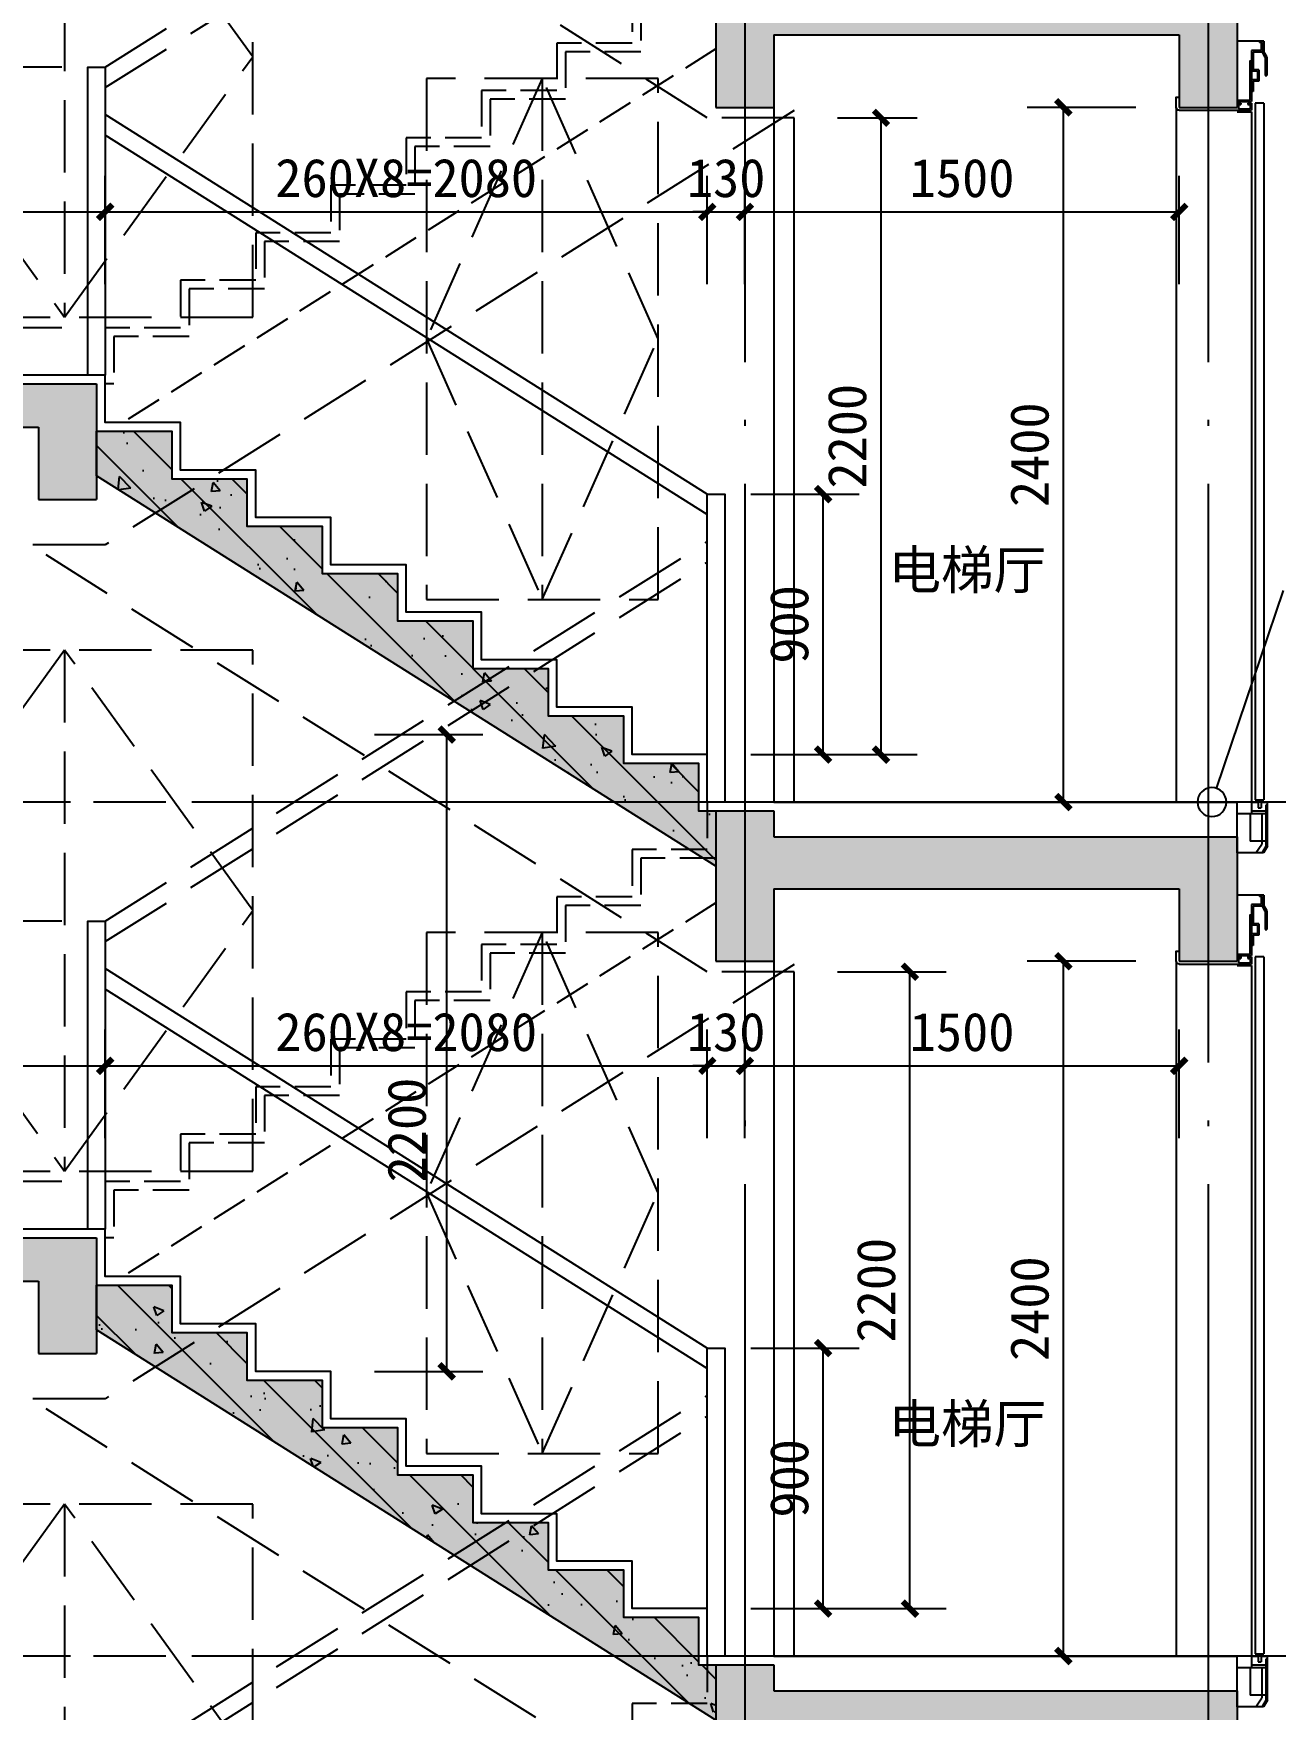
# Model space of a CAD drawing. Extents: x -10817 to 167545, y 26551 to 157048.
# Drawn here: x 134016 to 138306, y 122269 to 128058 of the extents above; entities that cross this region are included whole.
import ezdxf
from ezdxf.xclip import XClip

# ---------------------------------------------------------------- set-up
doc = ezdxf.new("R2010")
doc.units = 0
doc.header["$LTSCALE"] = 1000
doc.header["$MEASUREMENT"] = 0
doc.header["$XCLIPFRAME"] = 0
for name, pattern in [('$1$DOTE', [2.42, 2, -0.2, 0.02, -0.2]), ('3、4#楼 楼梯剖面$0$DASH', [0.35, 0.25, -0.1]), ('4#楼-HZS$0$__DASH', [0.35, 0.25, -0.1]), ('DASH', [0.35, 0.25, -0.1])]:
    doc.linetypes.add(name, pattern=pattern)
doc.layers.get('Defpoints').update_dxf_attribs({"color": 30, "linetype": 'DASH'})
for name, color, linetype in [('$1$A-ANNO-DOTE', 10, '$1$DOTE'), ('3、4#楼 楼梯剖面$0$A-COLU-CONC-HATC', 204, 'Continuous'), ('3、4#楼 楼梯剖面$0$A-FLOR', 91, 'Continuous'), ('3、4#楼 楼梯剖面$0$A-FLOR-EVTR', 51, 'Continuous'), ('3、4#楼 楼梯剖面$0$A-FLOR-HRAL', 71, 'Continuous'), ('3、4#楼 楼梯剖面$0$A-FLOR-OVHD', 171, '3、4#楼 楼梯剖面$0$DASH'), ('3、4#楼 楼梯剖面$0$A-FLOR-UNDR', 177, 'Continuous'), ('3、4#楼 楼梯剖面$0$A-WALL-CONC', 9, 'Continuous'), ('3、4#楼 楼梯剖面$0$A-WALL-INSL', 241, 'Continuous'), ('4#楼-HZS$0$00-立面米色看线', 31, 'Continuous'), ('4#楼-HZS$0$A-LINE-浅灰色铝板幕墙-填充', 115, 'Continuous'), ('4#楼-HZS$0$DOTE', 1, 'Continuous'), ('4#楼-HZS$0$轮廓', 255, 'Continuous'), ('A-ANNO-DIMS', 3, 'Continuous'), ('A-ANNO-INDX', 3, 'Continuous'), ('A-ANNO-TEXT', 7, 'Continuous')]:
    doc.layers.add(name, color=color, linetype=linetype)
doc.styles.add('_TCH_DIM_T3', font='')
doc.styles.get("Standard").update_dxf_attribs({"font": ''})
doc.styles.get('_TCH_DIM_T3').set_extended_font_data('SimSun')
doc.styles.get('Standard').set_extended_font_data('SimSun')
doc.dimstyles.new('_TCH_ARCH&&50', dxfattribs={"dimtxt": 132.911392, "dimasz": 50, "dimexe": 125, "dimexo": 150, "dimgap": 50, "dimtad": 1, "dimdec": 0, "dimzin": 0, "dimdsep": 46, "dimtxsty": '_TCH_DIM_T3', "dimblk": 'ARCHTICK', "dimcen": 0.09, "dimclrt": 7, "dimazin": 2, "dimtfac": 1, "dimtdec": 0, "dimtix": 1, "dimtmove": 2, "dimatfit": 3, "dimfxl": 50, "dimtolj": 1, "dimtzin": 0, "dimarcsym": 0})

# ---------------------------------------------------------------- blocks, each defined once
blk = doc.blocks.new('3、4#楼 楼梯剖面$0$A$C564E59E9')
at = {"layer": '3、4#楼 楼梯剖面$0$A-FLOR-EVTR'}
for p, q in [((-302.4, 275), (-292.4, 292.3)), ((-302.4, 275), (-292.4, 292.3)), ((-297.4, 273.7), (-287.5, 291)), ((-297.4, 273.7), (-287.5, 291)), ((-292.4, 328.5), (-292.4, 292.3)), ((-292.4, 328.5), (-277.5, 328.5)), ((-292.4, 328.5), (-292.4, 292.3)), ((-292.4, 328.5), (-277.5, 328.5)), ((-287.5, 323.5), (-277.5, 323.5)), ((-287.5, 323.5), (-287.5, 291)), ((-287.5, 323.5), (-277.5, 323.5)), ((-287.5, 323.5), (-287.5, 291)), ((-287.5, 291), (-255, 291)), ((-287.5, 291), (-255, 291)), ((-282.5, 323.5), (-282.5, 296)), ((-282.5, 323.5), (-282.5, 296)), ((-282.5, 296), (-250, 296)), ((-282.5, 296), (-250, 296)), ((-277.5, 328.5), (-277.5, 323.5)), ((-277.5, 328.5), (-277.5, 323.5)), ((-255, 291), (-255, 229.8)), ((-255, 291), (-255, 229.8)), ((-250, 296), (-250, 120)), ((-250, 296), (-250, 120)), ((-302.4, 275), (-302.4, 209.9)), ((-302.4, 275), (-302.4, 209.9)), ((-297.4, 273.7), (-297.4, 209.9)), ((-297.4, 273.7), (-297.4, 209.9)), ((-297.4, 209.9), (-302.4, 209.9)), ((-297.4, 209.9), (-302.4, 209.9)), ((-275, 229.8), (-275, 189.9)), ((-275, 229.8), (-255, 229.8)), ((-275, 229.8), (-275, 189.9)), ((-275, 229.8), (-255, 229.8)), ((-275, 189.9), (-255, 189.9)), ((-275, 189.9), (-255, 189.9)), ((-270, 224.9), (-250, 224.9)), ((-270, 224.9), (-270, 194.9)), ((-270, 224.9), (-250, 224.9)), ((-270, 224.9), (-270, 194.9)), ((-270, 194.9), (-250, 194.9)), ((-270, 194.9), (-250, 194.9)), ((-255, 189.9), (-255, 154.9)), ((-255, 189.9), (-255, 154.9)), ((-255, 154.9), (-250, 154.9)), ((-255, 154.9), (-250, 154.9)), ((-200, 120), (-250, 120)), ((-200, 120), (-250, 120)), ((-200, 125), (-245, 125)), ((-200, 125), (-245, 125)), ((0, 134.9), (0, 100)), ((10, 100), (10, 134.9)), ((-292.4, 115), (-262.5, 115)), ((-292.4, 115), (-262.5, 115)), ((-292.4, 115), (-292.4, -2292.5)), ((-262.5, 115), (-262.5, -2292.5)), ((-250, 115), (-250, 90)), ((-237.5, 115), (-250, 115)), ((-250, 115), (-250, 90)), ((-237.5, 115), (-250, 115)), ((-200, 90), (-250, 90)), ((-200, 90), (-250, 90)), ((-200, 85), (-250, 85)), ((-200, 85), (-250, 85)), ((-250, 85), (-250, -2339.9)), ((-237.5, 110), (-245, 110)), ((-245, 110), (-245, 95)), ((-237.5, 110), (-245, 110)), ((-245, 110), (-245, 95)), ((-205, 95), (-245, 95)), ((-205, 95), (-245, 95)), ((-237.5, 115), (-237.5, 110)), ((-237.5, 115), (-237.5, 110)), ((-200, 115), (-212.5, 115)), ((-212.5, 115), (-212.5, 110)), ((-200, 115), (-212.5, 115)), ((-212.5, 115), (-212.5, 110)), ((-205, 110), (-212.5, 110)), ((-205, 110), (-212.5, 110)), ((-205, 110), (-205, 95)), ((-205, 110), (-205, 95)), ((0, 100), (-200, 100)), ((0.5, 90), (-200, 90)), ((-299.9, -2310), (-305, -2310)), ((-299.9, -2310), (-305, -2310)), ((-282.6, -2300), (-304.9, -2300)), ((-282.6, -2300), (-304.9, -2300)), ((-304.9, -2452.3), (-304.9, -2300)), ((-304.9, -2452.3), (-304.9, -2300)), ((-299.9, -2450.7), (-299.9, -2310)), ((-299.9, -2450.7), (-299.9, -2310)), ((-262.6, -2292.5), (-292.5, -2292.5)), ((-282.6, -2300), (-282.6, -2319.9)), ((-250.1, -2300), (-272.6, -2300)), ((-250.1, -2300), (-272.6, -2300)), ((-272.6, -2300), (-272.6, -2319.9)), ((-250.1, -2329.9), (-299.9, -2329.9)), ((-250.1, -2329.9), (-299.9, -2329.9)), ((-200, -2339.9), (-299.9, -2339.9)), ((-299.9, -2339.9), (-299.9, -2434.9)), ((-250.1, -2339.9), (-299.9, -2339.9)), ((-284.9, -2339.9), (-284.9, -2444.9)), ((-272.6, -2319.9), (-282.6, -2319.9)), ((-272.6, -2319.9), (-282.6, -2319.9)), ((-244.9, -2339.9), (-244.9, -2434.9)), ((-304.9, -2452.3), (-291.6, -2475.4)), ((-299.9, -2434.9), (-244.9, -2434.9)), ((-299.9, -2450.7), (-287.2, -2472.8)), ((-291.6, -2475.4), (-287.2, -2472.8)), ((-291.6, -2475.4), (-287.2, -2472.8)), ((-264.9, -2474.9), (-284.9, -2444.9))]:
    blk.add_line(p, q, dxfattribs=at)
for points in [[(-277.5, 328.5), (-200, 328.5), (-200, 125)], [(-245, 125), (-245, 260.4), (-250, 260.4)], [(10, 100), (10, 134.9), (0, 134.9), (0, 100)], [(-290.8, -2474.9), (-200, -2474.9), (-200, -2339.9)]]:
    blk.add_lwpolyline(points, dxfattribs=at)
blk.add_arc((0, 100), 9.99, 270, 0, dxfattribs=at)
blk.add_arc((0, 100), 9.99, 270, 0, dxfattribs=at)
at = {"layer": '3、4#楼 楼梯剖面$0$A-FLOR-UNDR'}
blk.add_lwpolyline([(10, 100), (10, -2300)], dxfattribs=at)
blk = doc.blocks.new('3、4#楼 楼梯剖面$0$A$C6847004C')
at = {"layer": '3、4#楼 楼梯剖面$0$A-COLU-CONC-HATC'}
for points in [[(3580, 1445), (2240, 1445), (2440, 1295), (3580, 1295)], [(2440, 1295), (2240, 1445), (2240, 1045), (2440, 1045)], [(100, -221.5), (2240, 1127.4), (2240, 1281.1), (1980, 1281.1), (1980, 1117.2), (1720, 1117.2), (1720, 953.3), (1460, 953.3), (1460, 789.4), (1200, 789.4), (1200, 625.6), (940, 625.6), (940, 461.7), (680, 461.7), (680, 297.8), (420, 297.8), (420, 133.9), (160, 133.9), (160, -30), (100, -30)], [(-100, -30), (-100, -120), (-33.3, -180), (100, -120), (100, -30)], [(-33.3, -180), (-100, -120), (-1700, -120), (-1500, -300), (-100, -300)], [(-1500, -300), (-1700, -120), (-1700, -550), (-1500, -550)], [(-33.3, -180), (-100, -300), (-100, -550), (100, -550), (100, -120)]]:
    blk.add_hatch(color=256, dxfattribs=at).paths.add_polyline_path(points)
h = blk.add_hatch(dxfattribs=at)
h.set_pattern_fill('钢筋混凝土', color=1, scale=50)
h.set_pattern_definition([(45, (-3900, -8550), (-88.3883, 88.3883), []), (50, (-3900, -8550), (358.63, -31.376), [37.5, -412.5]), (355, (-3900, -8550), (-69.376, 376.096), [30, -330]), (100.4514, (-3870.1, -8552.6), (289.255, 344.72), [31.87, -350.571]), (46.184, (-3900, -8450), (533.62, -82.76), [56.25, -618.75]), (96.6356, (-3855.53, -8456.9), (467.331, 487.06), [47.805, -525.856]), (351.184, (-3900, -8450), (467.33, 487.06), [45, -495]), (21, (-3850, -8475), (298.4535, -201.3094), [37.5, -412.5]), (326, (-3850, -8475), (121.658, 362.575), [30, -330]), (71.4514, (-3825.13, -8491.78), (420.111, 161.265), [31.87, -350.571]), (37.5, (-3900, -8550), (6.0799, 166.4469), [0, -326, 0, -335, 0, -331.25]), (7.5, (-3900, -8550), (131.5348, 197.2059), [0, -191, 0, -318.5, 0, -126.25]), (327.5, (-4011.5, -8550), (266.9112, -11.2774), [0, -125, 0, -390, 0, -517.5]), (317.5, (-4061.5, -8550), (291.593, 50.0525), [0, -162.5, 0, -259, 0, -367.5])])
h.paths.add_polyline_path([(100, -221.5), (2240, 1127.4), (2240, 1281.1), (1980, 1281.1), (1980, 1117.2), (1720, 1117.2), (1720, 953.3), (1460, 953.3), (1460, 789.4), (1200, 789.4), (1200, 625.6), (940, 625.6), (940, 461.7), (680, 461.7), (680, 297.8), (420, 297.8), (420, 133.9), (160, 133.9), (160, -30), (100, -30)])
at = {"layer": '3、4#楼 楼梯剖面$0$A-FLOR', "linetype": '3、4#楼 楼梯剖面$0$DASH', "ltscale": 0.5}
blk.add_lwpolyline([(130, 2950), (130, 2786.1), (390, 2786.1), (390, 2622.2), (650, 2622.2), (650, 2458.3), (910, 2458.3), (910, 2294.4), (1170, 2294.4), (1170, 2130.6), (1430, 2130.6), (1430, 1966.7), (1690, 1966.7), (1690, 1802.8), (1950, 1802.8), (1950, 1638.9), (2210, 1638.9), (2210, 1475)], dxfattribs=at)
at = {"layer": '3、4#楼 楼梯剖面$0$A-FLOR', "ltscale": 0.5}
blk.add_lwpolyline([(-1700, -120), (-1700, 0), (130, 0), (130, 163.9), (390, 163.9), (390, 327.8), (650, 327.8), (650, 491.7), (910, 491.7), (910, 655.6), (1170, 655.6), (1170, 819.4), (1430, 819.4), (1430, 983.3), (1690, 983.3), (1690, 1147.2), (1950, 1147.2), (1950, 1311.1), (2210, 1311.1), (2210, 1475), (3600, 1475)], dxfattribs=at)
at = {"layer": '3、4#楼 楼梯剖面$0$A-FLOR-HRAL', "linetype": '3、4#楼 楼梯剖面$0$DASH'}
for points in [[(2210, 2538.9), (130, 3850)], [(2210, 2468), (130, 3779.1)]]:
    blk.add_lwpolyline(points, dxfattribs=at)
at = {"layer": '3、4#楼 楼梯剖面$0$A-FLOR-HRAL'}
for points in [[(2270, 1475), (2270, 2538.9), (2210, 2538.9), (2210, 1475)], [(130, 0), (130, 1063.9), (70, 1063.9), (70, 0)]]:
    blk.add_lwpolyline(points, close=True, dxfattribs=at)
for points in [[(130, 1063.9), (2210, 2375)], [(130, 993), (2210, 2304.1)]]:
    blk.add_lwpolyline(points, dxfattribs=at)
at = {"layer": '3、4#楼 楼梯剖面$0$A-FLOR-OVHD'}
for points in [[(-170, 2950), (-170, 5339.1), (2210, 3838.9), (2510, 3838.9), (2510, 1638.9)], [(-170, 163.9), (-170, 2363.9), (130, 2363.9), (2510, 3864.1), (2510, 1475)]]:
    blk.add_lwpolyline(points, dxfattribs=at)
at = {"layer": '3、4#楼 楼梯剖面$0$A-FLOR-UNDR'}
blk.add_lwpolyline([(-100, 2400), (-100, 0)], dxfattribs=at)
at = {"layer": '3、4#楼 楼梯剖面$0$A-WALL-CONC'}
for p, q in [((3580, 1445), (2240, 1445)), ((2240, 1445), (2240, 1045)), ((3580, 1295), (2440, 1295)), ((2440, 1295), (2440, 1045)), ((2440, 1045), (2240, 1045)), ((-100, -30), (-100, -120)), ((100, -30), (-100, -30)), ((100, -30), (100, -120)), ((-100, -120), (-1700, -120)), ((-1700, -120), (-1700, -550)), ((100, -120), (100, -550)), ((-100, -300), (-1500, -300)), ((-1500, -300), (-1500, -550)), ((-100, -300), (-100, -550)), ((-1500, -550), (-1700, -550)), ((100, -550), (-100, -550))]:
    blk.add_line(p, q, dxfattribs=at)
at = {"layer": '3、4#楼 楼梯剖面$0$A-WALL-CONC', "linetype": '3、4#楼 楼梯剖面$0$DASH', "ltscale": 0.5}
for points in [[(100, 2756.1), (360, 2756.1), (360, 2592.2), (620, 2592.2), (620, 2428.3), (880, 2428.3), (880, 2264.4), (1140, 2264.4), (1140, 2100.6), (1400, 2100.6), (1400, 1936.7), (1660, 1936.7), (1660, 1772.8), (1920, 1772.8), (1920, 1608.9), (2180, 1608.9), (2180, 1445), (2210, 1445)], [(100, 2602.4), (2162, 1302.7)]]:
    blk.add_lwpolyline(points, dxfattribs=at)
at = {"layer": '3、4#楼 楼梯剖面$0$A-WALL-CONC'}
blk.add_lwpolyline([(100, -221.5), (2240, 1127.4), (2240, 1281.1), (1980, 1281.1), (1980, 1117.2), (1720, 1117.2), (1720, 953.3), (1460, 953.3), (1460, 789.4), (1200, 789.4), (1200, 625.6), (940, 625.6), (940, 461.7), (680, 461.7), (680, 297.8), (420, 297.8), (420, 133.9), (160, 133.9), (160, -30), (100, -30)], close=True, dxfattribs=at)
at = {"layer": '3、4#楼 楼梯剖面$0$A-WALL-INSL'}
blk.add_line((-100, 0), (-1700, 0), dxfattribs=at)
blk = doc.blocks.new('3、4#楼 楼梯剖面$0$A$C59A12AD4')
at = {"layer": 'Defpoints', "color": 2}
for points in [[(1700, 3475), (3000, 3475), (3000, 1675), (1700, 1675)], [(2350, 1675), (1700, 2575), (2350, 3475), (3000, 2575)], [(300, 2500), (1100, 2500), (1100, 700), (300, 700)], [(700, 700), (300, 1600), (700, 2500), (1100, 1600)]]:
    blk.add_lwpolyline(points, close=True, dxfattribs=at)
for points in [[(2350, 3475), (2350, 1675)], [(700, 2500), (700, 700)]]:
    blk.add_lwpolyline(points, dxfattribs=at)
blk = doc.blocks.new('3、4#楼 楼梯剖面')
at = {"layer": '3、4#楼 楼梯剖面$0$A-FLOR', "linetype": '3、4#楼 楼梯剖面$0$DASH', "ltscale": 0.5}
blk.add_lwpolyline([(4030, 8550), (4030, 8386.1), (4290, 8386.1), (4290, 8222.2), (4550, 8222.2), (4550, 8058.3), (4810, 8058.3), (4810, 7894.4), (5070, 7894.4), (5070, 7730.6), (5330, 7730.6), (5330, 7566.7), (5590, 7566.7), (5590, 7402.8), (5850, 7402.8), (5850, 7238.9), (6110, 7238.9), (6110, 7075)], dxfattribs=at)
at = {"layer": '3、4#楼 楼梯剖面$0$A-FLOR-HRAL', "linetype": '3、4#楼 楼梯剖面$0$DASH'}
for points in [[(6110, 8138.9), (4030, 9450)], [(6110, 8068), (4030, 9379.1)]]:
    blk.add_lwpolyline(points, dxfattribs=at)
at = {"layer": '3、4#楼 楼梯剖面$0$A-FLOR-OVHD'}
for points in [[(3730, 8550), (3730, 10939.1), (6110, 9438.9), (6410, 9438.9), (6410, 7238.9)], [(3730, 5763.9), (3730, 7963.9), (4030, 7963.9), (6410, 9464.1), (6410, 7075)]]:
    blk.add_lwpolyline(points, dxfattribs=at)
at = {"layer": 'Defpoints'}
for points in [[(-4250, 11500), (15450, 11500)], [(-4250, 8550), (15450, 8550)]]:
    blk.add_lwpolyline(points, dxfattribs=at)
for name, p in [('3、4#楼 楼梯剖面$0$A$C6847004C', (3900, 14450)), ('3、4#楼 楼梯剖面$0$A$C6847004C', (3900, 11500)), ('3、4#楼 楼梯剖面$0$A$C59A12AD4', (3900, 11500)), ('3、4#楼 楼梯剖面$0$A$C564E59E9', (2400, 13800)), ('3、4#楼 楼梯剖面$0$A$C6847004C', (3900, 8550)), ('3、4#楼 楼梯剖面$0$A$C59A12AD4', (3900, 8550)), ('3、4#楼 楼梯剖面$0$A$C564E59E9', (2400, 10850)), ('3、4#楼 楼梯剖面$0$A$C59A12AD4', (3900, 5600))]:
    blk.add_blockref(name, p)
blk = doc.blocks.new('_ArchTick')
at = {"color": 0, "linetype": 'ByBlock', "const_width": 0.4}
blk.add_lwpolyline([(-0.5, -0.5), (0.5, 0.5)], dxfattribs=at)
blk = doc.blocks.new('*D2015')
at = {"layer": 'A-ANNO-DIMS', "color": 0, "lineweight": -2, "transparency": 16777216}
for p, q in [((-3600, 1788.9), (-3600, 2163.9)), ((-2210, 1788.9), (-2210, 2163.9)), ((-3600, 2038.9), (-2210, 2038.9))]:
    blk.add_line(p, q, dxfattribs=at)
at = {"layer": 'Defpoints', "color": 0, "transparency": 16777216}
for p in [(-2210, 2038.9), (-3600, 1638.9), (-2210, 1638.9)]:
    blk.add_point(p, dxfattribs=at)
at = {"layer": 'A-ANNO-DIMS', "color": 0, "lineweight": -2, "transparency": 16777216, "xscale": 50, "yscale": 50, "zscale": 50, "rotation": 180}
blk.add_blockref('_ArchTick', (-3600, 2038.9), dxfattribs=at)
at = {"layer": 'A-ANNO-DIMS', "color": 0, "lineweight": -2, "transparency": 16777216, "xscale": 50, "yscale": 50, "zscale": 50}
blk.add_blockref('_ArchTick', (-2210, 2038.9), dxfattribs=at)
at = {"layer": 'A-ANNO-DIMS', "color": 7, "transparency": 16777216, "insert": (-3042.4, 2176.4), "char_height": 132.91, "attachment_point": 5, "style": '_TCH_DIM_T3'}
blk.add_mtext('\\A1;1390', dxfattribs=at)
blk = doc.blocks.new('*D2016')
at = {"layer": 'A-ANNO-DIMS', "color": 0, "lineweight": -2, "transparency": 16777216}
for p, q in [((-2210, 1788.9), (-2210, 2163.9)), ((-130, 1788.9), (-130, 2163.9)), ((-2210, 2038.9), (-130, 2038.9))]:
    blk.add_line(p, q, dxfattribs=at)
at = {"layer": 'Defpoints', "color": 0, "transparency": 16777216}
for p in [(-130, 2038.9), (-2210, 1638.9), (-130, 1638.9)]:
    blk.add_point(p, dxfattribs=at)
at = {"layer": 'A-ANNO-DIMS', "color": 0, "lineweight": -2, "transparency": 16777216, "xscale": 50, "yscale": 50, "zscale": 50, "rotation": 180}
blk.add_blockref('_ArchTick', (-2210, 2038.9), dxfattribs=at)
at = {"layer": 'A-ANNO-DIMS', "color": 0, "lineweight": -2, "transparency": 16777216, "xscale": 50, "yscale": 50, "zscale": 50}
blk.add_blockref('_ArchTick', (-130, 2038.9), dxfattribs=at)
at = {"layer": 'A-ANNO-DIMS', "color": 7, "transparency": 16777216, "insert": (-1170, 2155.3), "char_height": 132.911, "attachment_point": 5, "style": '_TCH_DIM_T3'}
blk.add_mtext('\\A1;260X8=2080', dxfattribs=at)
blk = doc.blocks.new('*D2017')
at = {"layer": 'A-ANNO-DIMS', "color": 0, "lineweight": -2, "transparency": 16777216}
for p, q in [((-130, 1788.9), (-130, 2163.9)), ((0, 1788.9), (0, 2163.9)), ((-130, 2038.9), (-180, 2038.9)), ((-130, 2038.9), (0, 2038.9)), ((0, 2038.9), (50, 2038.9))]:
    blk.add_line(p, q, dxfattribs=at)
at = {"layer": 'Defpoints', "color": 0, "transparency": 16777216}
for p in [(0, 2038.9), (-130, 1638.9), (0, 1638.9)]:
    blk.add_point(p, dxfattribs=at)
at = {"layer": 'A-ANNO-DIMS', "color": 0, "lineweight": -2, "transparency": 16777216, "xscale": 50, "yscale": 50, "zscale": 50}
blk.add_blockref('_ArchTick', (-130, 2038.9), dxfattribs=at)
at = {"layer": 'A-ANNO-DIMS', "color": 0, "lineweight": -2, "transparency": 16777216, "xscale": 50, "yscale": 50, "zscale": 50, "rotation": 180}
blk.add_blockref('_ArchTick', (0, 2038.9), dxfattribs=at)
at = {"layer": 'A-ANNO-DIMS', "color": 7, "transparency": 16777216, "insert": (-65, 2155.3), "char_height": 132.91, "attachment_point": 5, "style": '_TCH_DIM_T3'}
blk.add_mtext('\\A1;130', dxfattribs=at)
blk = doc.blocks.new('*D2018')
at = {"layer": 'A-ANNO-DIMS', "color": 0, "lineweight": -2, "transparency": 16777216}
for p, q in [((0, 1788.9), (0, 2163.9)), ((1500, 1788.9), (1500, 2163.9)), ((0, 2038.9), (1500, 2038.9))]:
    blk.add_line(p, q, dxfattribs=at)
at = {"layer": 'Defpoints', "color": 0, "transparency": 16777216}
for p in [(1500, 2038.9), (0, 1638.9), (1500, 1638.9)]:
    blk.add_point(p, dxfattribs=at)
at = {"layer": 'A-ANNO-DIMS', "color": 0, "lineweight": -2, "transparency": 16777216, "xscale": 50, "yscale": 50, "zscale": 50, "rotation": 180}
blk.add_blockref('_ArchTick', (0, 2038.9), dxfattribs=at)
at = {"layer": 'A-ANNO-DIMS', "color": 0, "lineweight": -2, "transparency": 16777216, "xscale": 50, "yscale": 50, "zscale": 50}
blk.add_blockref('_ArchTick', (1500, 2038.9), dxfattribs=at)
at = {"layer": 'A-ANNO-DIMS', "color": 7, "transparency": 16777216, "insert": (750, 2155.3), "char_height": 132.91, "attachment_point": 5, "style": '_TCH_DIM_T3'}
blk.add_mtext('\\A1;1500', dxfattribs=at)
blk = doc.blocks.new('*D2019')
at = {"layer": 'A-ANNO-DIMS', "color": 0, "lineweight": -2, "transparency": 16777216}
for p, q in [((20, 1063.9), (395, 1063.9)), ((270, 163.9), (270, 1063.9)), ((20, 163.9), (395, 163.9))]:
    blk.add_line(p, q, dxfattribs=at)
at = {"layer": 'Defpoints', "color": 0, "transparency": 16777216}
for p in [(-130, 1063.9), (270, 1063.9), (-130, 163.9)]:
    blk.add_point(p, dxfattribs=at)
at = {"layer": 'A-ANNO-DIMS', "color": 0, "lineweight": -2, "transparency": 16777216, "xscale": 50, "yscale": 50, "zscale": 50}
for p, rotation in [((270, 1063.9), 90), ((270, 163.9), 270)]:
    blk.add_blockref('_ArchTick', p, dxfattribs=dict(at, rotation=rotation))
at = {"layer": 'A-ANNO-DIMS', "color": 7, "transparency": 16777216, "insert": (153.5, 613.9), "char_height": 132.91, "attachment_point": 5, "rotation": 90, "style": '_TCH_DIM_T3'}
blk.add_mtext('\\A1;900', dxfattribs=at)
blk = doc.blocks.new('*D2020')
at = {"layer": 'A-ANNO-DIMS', "color": 0, "lineweight": -2, "transparency": 16777216}
for p, q in [((-2360, 2538.9), (-2735, 2538.9)), ((-2610, 1638.9), (-2610, 2538.9)), ((-2360, 1638.9), (-2735, 1638.9))]:
    blk.add_line(p, q, dxfattribs=at)
at = {"layer": 'Defpoints', "color": 0, "transparency": 16777216}
for p in [(-2610, 2538.9), (-2210, 2538.9), (-2210, 1638.9)]:
    blk.add_point(p, dxfattribs=at)
at = {"layer": 'A-ANNO-DIMS', "color": 0, "lineweight": -2, "transparency": 16777216, "xscale": 50, "yscale": 50, "zscale": 50}
for p, rotation in [((-2610, 2538.9), 90), ((-2610, 1638.9), 270)]:
    blk.add_blockref('_ArchTick', p, dxfattribs=dict(at, rotation=rotation))
at = {"layer": 'A-ANNO-DIMS', "color": 7, "transparency": 16777216, "insert": (-2726.5, 2088.9), "char_height": 132.91, "attachment_point": 5, "rotation": 90, "style": '_TCH_DIM_T3'}
blk.add_mtext('\\A1;900', dxfattribs=at)
blk = doc.blocks.new('*D2021')
at = {"layer": 'A-ANNO-DIMS', "color": 0, "lineweight": -2, "transparency": 16777216}
for p, q in [((-3450, 4180), (-3175, 4180)), ((-3300, 2880), (-3300, 4180)), ((-3450, 2880), (-3175, 2880))]:
    blk.add_line(p, q, dxfattribs=at)
at = {"layer": 'Defpoints', "color": 0, "transparency": 16777216}
for p in [(-3600, 4180), (-3300, 4180), (-3600, 2880)]:
    blk.add_point(p, dxfattribs=at)
at = {"layer": 'A-ANNO-DIMS', "color": 0, "lineweight": -2, "transparency": 16777216, "xscale": 50, "yscale": 50, "zscale": 50}
for p, rotation in [((-3300, 4180), 90), ((-3300, 2880), 270)]:
    blk.add_blockref('_ArchTick', p, dxfattribs=dict(at, rotation=rotation))
at = {"layer": 'A-ANNO-DIMS', "color": 7, "transparency": 16777216, "insert": (-3416.5, 3530), "char_height": 132.91, "attachment_point": 5, "rotation": 90, "style": '_TCH_DIM_T3'}
blk.add_mtext('\\A1;1300', dxfattribs=at)
blk = doc.blocks.new('*D2022')
at = {"layer": 'A-ANNO-DIMS', "color": 0, "lineweight": -2, "transparency": 16777216}
for p, q in [((-3450, 2880), (-3175, 2880)), ((-3300, 1475), (-3300, 2880)), ((-3450, 1475), (-3175, 1475))]:
    blk.add_line(p, q, dxfattribs=at)
at = {"layer": 'Defpoints', "color": 0, "transparency": 16777216}
for p in [(-3600, 2880), (-3300, 2880), (-3600, 1475)]:
    blk.add_point(p, dxfattribs=at)
at = {"layer": 'A-ANNO-DIMS', "color": 0, "lineweight": -2, "transparency": 16777216, "xscale": 50, "yscale": 50, "zscale": 50}
for p, rotation in [((-3300, 2880), 90), ((-3300, 1475), 270)]:
    blk.add_blockref('_ArchTick', p, dxfattribs=dict(at, rotation=rotation))
at = {"layer": 'A-ANNO-DIMS', "color": 7, "transparency": 16777216, "insert": (-3416.5, 2177.5), "char_height": 132.91, "attachment_point": 5, "rotation": 90, "style": '_TCH_DIM_T3'}
blk.add_mtext('\\A1;1405', dxfattribs=at)
blk = doc.blocks.new('*D2023')
at = {"layer": 'A-ANNO-DIMS', "color": 0, "lineweight": -2, "transparency": 16777216}
for p, q in [((1350, 2400), (975, 2400)), ((1100, 0), (1100, 2400)), ((1350, 0), (975, 0))]:
    blk.add_line(p, q, dxfattribs=at)
at = {"layer": 'Defpoints', "color": 0, "transparency": 16777216}
for p in [(1100, 2400), (1500, 2400), (1500, 0)]:
    blk.add_point(p, dxfattribs=at)
at = {"layer": 'A-ANNO-DIMS', "color": 0, "lineweight": -2, "transparency": 16777216, "xscale": 50, "yscale": 50, "zscale": 50}
for p, rotation in [((1100, 2400), 90), ((1100, 0), 270)]:
    blk.add_blockref('_ArchTick', p, dxfattribs=dict(at, rotation=rotation))
at = {"layer": 'A-ANNO-DIMS', "color": 7, "transparency": 16777216, "insert": (983.5, 1200), "char_height": 132.91, "attachment_point": 5, "rotation": 90, "style": '_TCH_DIM_T3'}
blk.add_mtext('\\A1;2400', dxfattribs=at)
blk = doc.blocks.new('4#楼-HZS')
at = {"layer": '4#楼-HZS$0$A-LINE-浅灰色铝板幕墙-填充'}
h = blk.add_hatch(dxfattribs=at)
h.set_pattern_fill('DOTS', color=256, scale=50)
h.set_pattern_definition([(0, (56003.975, -10015.5), (39.6875, 79.375), [0, -79.375])])
h.paths.add_polyline_path([(252726, -80231.3), (252726, -79781.3), (261126.8, -79781.3), (261126.8, -80231.3)])
at = {"layer": '4#楼-HZS$0$DOTE', "linetype": '4#楼-HZS$0$__DASH', "ltscale": 2}
blk.add_line((323027.6, -80131.3, 0), (244197.9, -80131.3, 0), dxfattribs=at)
at = {"color": 2}
blk.add_wipeout([(252826, -79561.3), (252826, -79731.3), (252676, -79731.3), (252676, -79781.3), (252726, -79781.3), (252726, -80231.3), (261276.8, -80231.3), (261276.8, -79781.3), (261276.8, -79781.3), (261276.8, -79731.3), (258525.8, -79731.3), (258525.8, -79561.3)], dxfattribs=at).translate(0, 0, 0)
at = {"layer": '4#楼-HZS$0$00-立面米色看线', "elevation": 0}
for points in [[(252676, -79781.3), (261276.8, -79781.3), (261276.8, -79731.3), (252676, -79731.3)], [(252726, -79781.3), (261276.8, -79781.3), (261276.8, -80231.3), (252726, -80231.3)]]:
    blk.add_lwpolyline(points, close=True, dxfattribs=at)
at = {"layer": '4#楼-HZS$0$轮廓', "const_width": 30, "elevation": 0}
blk.add_lwpolyline([(252426.2, -74431.3), (252426.2, -74781.3), (252376.2, -74781.3), (252375.8, -74831.3), (252575.3, -74831.3), (252575.3, -77181.3), (252325.3, -77181.3), (252325.3, -77251.3), (252375.3, -77251.3), (252375.3, -77331.3), (252325.3, -77331.3), (252325.3, -77381.3), (252425.3, -77381.3), (252425.3, -77731.3), (252375.3, -77731.3), (252375.3, -77781.3), (252575.3, -77781.3), (252575.3, -80231.3)], dxfattribs=at)
blk = doc.blocks.new('3、4#楼 北侧门头剖面$0$A$C68743212')
blk.add_blockref('4#楼-HZS', (-260975.6, 76631.3, 0))
blk = doc.blocks.new('3、4#楼 北侧门头剖面')
ref = blk.add_blockref('3、4#楼 北侧门头剖面$0$A$C68743212', (4150.3, 3500, 0), dxfattribs=dict(xscale=-1))
XClip(ref).set_block_clipping_path([(4798.9792002077, -3500), (4798.9792002077, -399.9916608699), (4398.9875394247, 0.0083390431), (-149.727296805, 0.1031708434), (-149.727296805, -30), (0.272703195, -30), (0.272703195, -170), (-149.727296805, -170), (-149.727296805, -200), (450.272703195, -200), (450.8968260299, -800), (300.6421525169, -800), (300.6421525169, -3500), (-349.727296805, -3500), (-349.727296805, 400.1031708434), (5198.9792002077, 400.1031708434), (5198.9792002077, -3500)])
blk = doc.blocks.new('*D2793')
at = {"layer": 'A-ANNO-DIMS', "color": 0, "lineweight": -2, "transparency": 16777216}
for p, q in [((136793.2, 124817.3), (137168.2, 124817.3)), ((137043.2, 122617.3), (137043.2, 124817.3)), ((136793.2, 122617.3), (137168.2, 122617.3))]:
    blk.add_line(p, q, dxfattribs=at)
at = {"layer": 'Defpoints', "color": 0, "transparency": 16777216}
for p in [(136643.2, 124817.3), (137043.2, 124817.3), (136643.2, 122617.3)]:
    blk.add_point(p, dxfattribs=at)
at = {"layer": 'A-ANNO-DIMS', "color": 0, "lineweight": -2, "transparency": 16777216, "xscale": 50, "yscale": 50, "zscale": 50}
for p, rotation in [((137043.2, 124817.3), 90), ((137043.2, 122617.3), 270)]:
    blk.add_blockref('_ArchTick', p, dxfattribs=dict(at, rotation=rotation))
at = {"layer": 'A-ANNO-DIMS', "color": 7, "transparency": 16777216, "insert": (136926.7, 123717.3), "char_height": 132.91, "attachment_point": 5, "rotation": 90, "style": '_TCH_DIM_T3'}
blk.add_mtext('\\A1;2200', dxfattribs=at)
blk = doc.blocks.new('*D2794')
at = {"layer": 'A-ANNO-DIMS', "color": 0, "lineweight": -2, "transparency": 16777216}
for p, q in [((135193.2, 125636.8), (135568.2, 125636.8)), ((135443.2, 123436.8), (135443.2, 125636.8)), ((135193.2, 123436.8), (135568.2, 123436.8))]:
    blk.add_line(p, q, dxfattribs=at)
at = {"layer": 'Defpoints', "color": 0, "transparency": 16777216}
for p in [(135043.2, 125636.8), (135443.2, 125636.8), (135043.2, 123436.8)]:
    blk.add_point(p, dxfattribs=at)
at = {"layer": 'A-ANNO-DIMS', "color": 0, "lineweight": -2, "transparency": 16777216, "xscale": 50, "yscale": 50, "zscale": 50}
for p, rotation in [((135443.2, 125636.8), 90), ((135443.2, 123436.8), 270)]:
    blk.add_blockref('_ArchTick', p, dxfattribs=dict(at, rotation=rotation))
at = {"layer": 'A-ANNO-DIMS', "color": 7, "transparency": 16777216, "insert": (135305.7, 124270.6), "char_height": 132.91, "attachment_point": 5, "rotation": 90, "style": '_TCH_DIM_T3'}
blk.add_mtext('\\A1;2200', dxfattribs=at)
blk = doc.blocks.new('*D2797')
at = {"layer": 'A-ANNO-DIMS', "color": 0, "lineweight": -2, "transparency": 16777216}
for p, q in [((136793.2, 127767.3), (137068.2, 127767.3)), ((136943.2, 125567.3), (136943.2, 127767.3)), ((136793.2, 125567.3), (137068.2, 125567.3))]:
    blk.add_line(p, q, dxfattribs=at)
at = {"layer": 'Defpoints', "color": 0, "transparency": 16777216}
for p in [(136643.2, 127767.3), (136943.2, 127767.3), (136643.2, 125567.3)]:
    blk.add_point(p, dxfattribs=at)
at = {"layer": 'A-ANNO-DIMS', "color": 0, "lineweight": -2, "transparency": 16777216, "xscale": 50, "yscale": 50, "zscale": 50}
for p, rotation in [((136943.2, 127767.3), 90), ((136943.2, 125567.3), 270)]:
    blk.add_blockref('_ArchTick', p, dxfattribs=dict(at, rotation=rotation))
at = {"layer": 'A-ANNO-DIMS', "color": 7, "transparency": 16777216, "insert": (136826.7, 126667.3), "char_height": 132.91, "attachment_point": 5, "rotation": 90, "style": '_TCH_DIM_T3'}
blk.add_mtext('\\A1;2200', dxfattribs=at)
blk = doc.blocks.new('A$C1F0226FD')
at = {"layer": 'A-ANNO-DIMS'}
for p1, p2, distance, picture, middle in [((-3600, 2880), (-3600, 4180), -300, '*D2021', (-3416.5, 3530)), ((-3600, 1475), (-3600, 2880), -300, '*D2022', (-3416.5, 2177.5)), ((-2210, 1638.9), (-2210, 2538.9), 400, '*D2020', (-2726.5, 2088.9)), ((1500, 0), (1500, 2400), 400, '*D2023', (983.5, 1200)), ((-130, 1638.9), (0, 1638.9), 400, '*D2017', (-65, 2155.3)), ((0, 1638.9), (1500, 1638.9), 400, '*D2018', (750, 2155.3)), ((-130, 163.9), (-130, 1063.9), -400, '*D2019', (153.5, 613.9))]:
    dim = blk.add_aligned_dim(p1=p1, p2=p2, distance=distance, dimstyle='_TCH_ARCH&&50', dxfattribs=at)
    dim.commit()
    dim.dimension.update_dxf_attribs({"geometry": picture, "text_midpoint": middle})
dim = blk.add_linear_dim(base=(-2210, 2038.9), p1=(-3600, 1638.9), p2=(-2210, 1638.9), angle=0, dimstyle='_TCH_ARCH&&50', dxfattribs=at)
dim.commit()
dim.dimension.update_dxf_attribs({"geometry": '*D2015', "text_midpoint": (-3042.4, 2176.4), "dimtype": 161})
dim = blk.add_aligned_dim(p1=(-2210, 1638.9), p2=(-130, 1638.9), distance=400, text='260X8=2080', dimstyle='_TCH_ARCH&&50', dxfattribs=at)
dim.commit()
dim.dimension.update_dxf_attribs({"geometry": '*D2016', "text_midpoint": (-1170, 2155.3)})

msp = doc.modelspace()

# ---------------------------------------------------------------- linework, layer by layer
at = {"layer": '$1$A-ANNO-DOTE'}
for points in [[(136473.2, 138603.4), (136473.2, 110803.4)], [(138073.2, 138603.4), (138073.2, 110803.4)], [(143823.2, 125403.4), (124123.2, 125403.4)], [(143823.2, 122453.4), (124123.2, 122453.4)]]:
    msp.add_lwpolyline(points, dxfattribs=at)
at = {"layer": 'A-ANNO-INDX'}
msp.add_line((138102.2, 125450.8), (138333.2, 126134.5), dxfattribs=at)
msp.add_lwpolyline([(138136.2, 125403.4, 1), (138036.2, 125403.4, 1)], format="xyb", close=True, dxfattribs=at)

# ---------------------------------------------------------------- block references
at = {"xscale": -1}
for name, p in [('3、4#楼 楼梯剖面', (140373.2, 113903.4)), ('3、4#楼 北侧门头剖面', (149723.2, 122453.4))]:
    msp.add_blockref(name, p, dxfattribs=at)
for p in [(136473.2, 125403.4), (136473.2, 122453.4)]:
    msp.add_blockref('A$C1F0226FD', p)

# ---------------------------------------------------------------- texts
at = {"layer": 'A-ANNO-TEXT'}
for p in [(136969.1, 126139.4), (136969.1, 123189.4)]:
    msp.add_text('电梯厅', height=132.91, dxfattribs=at).set_placement(p)

# ---------------------------------------------------------------- dimensions: what is measured, and where the dimension line sits
at = {"layer": 'A-ANNO-DIMS'}
for p1, p2, distance, picture, middle in [((136643.2, 125567.3), (136643.2, 127767.3), -300, '*D2797', (136826.7, 126667.3)), ((136643.2, 122617.3), (136643.2, 124817.3), -400, '*D2793', (136926.7, 123717.3))]:
    dim = msp.add_aligned_dim(p1=p1, p2=p2, distance=distance, dimstyle='_TCH_ARCH&&50', dxfattribs=at)
    dim.commit()
    dim.dimension.update_dxf_attribs({"geometry": picture, "text_midpoint": middle})
dim = msp.add_linear_dim(base=(135443.2, 125636.8), p1=(135043.2, 123436.8), p2=(135043.2, 125636.8), angle=90, dimstyle='_TCH_ARCH&&50', dxfattribs=at)
dim.commit()
dim.dimension.update_dxf_attribs({"geometry": '*D2794', "text_midpoint": (135305.7, 124270.6), "dimtype": 161})

doc.saveas('drawing.dxf')
